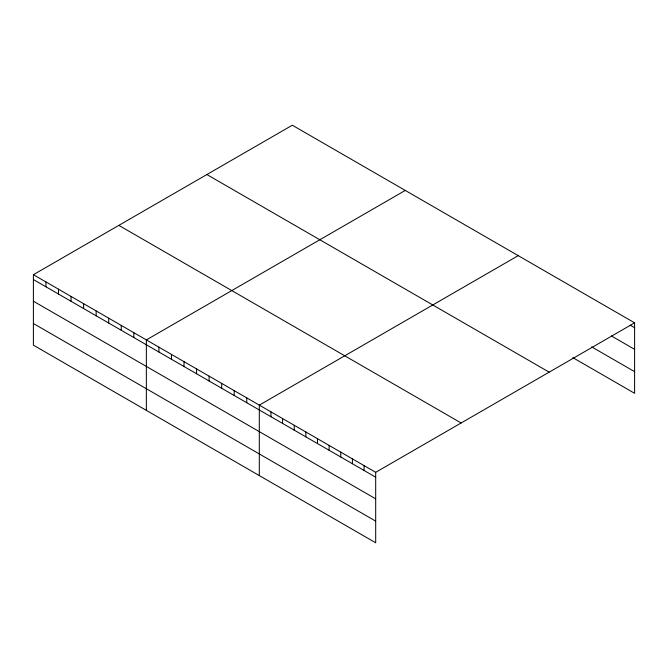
<?xml version="1.0" encoding="UTF-8"?>
<svg xmlns="http://www.w3.org/2000/svg" width="668" height="668" viewBox="0 0 668 668"><rect width="100%" height="100%" fill="white"/><g stroke="black" fill="none" stroke-linecap="round" stroke-linejoin="round"><path stroke-width="1" d="M572.827 357.639L634.6 393.302L634.6 322.836L292.308 125.217L33.4 274.698L33.4 345.164L375.692 542.783L375.692 472.318L33.4 274.698M405.267 190.43L146.359 339.912L146.359 410.377M518.218 255.644L259.309 405.125L259.309 475.591M375.692 472.318L634.6 322.836M630.124 325.116L634.6 327.704M611.32 335.912L634.6 349.347M591.631 346.851L634.6 371.659M206.871 174.54L549.163 372.168M118.837 225.366L461.129 422.986M33.4 279.558L375.692 477.177M33.4 301.21L375.692 498.829M33.4 323.512L375.692 521.132M364.052 465.596L364.052 470.464M352.42 458.874L352.42 463.742M340.78 452.161L340.78 457.021M329.14 445.439L329.14 450.307M317.5 438.717L317.5 443.585M305.861 432.004L305.861 436.864M294.229 425.282L294.229 430.142M282.589 418.56L282.589 423.428M270.949 411.839L270.949 416.707M246.759 397.877L246.759 402.746M234.209 390.63L234.209 395.498M221.659 383.382L221.659 388.25M209.109 376.142L209.109 381.002M196.559 368.895L196.559 373.754M184.009 361.647L184.009 366.515M171.459 354.399L171.459 359.267M158.909 347.151L158.909 352.019M133.809 332.664L133.809 337.524M121.259 325.416L121.259 330.284M108.7 318.168L108.7 323.036M96.15 310.921L96.15 315.789M83.6 303.681L83.6 308.541M71.05 296.433L71.05 301.293M58.5 289.186L58.5 294.054M45.95 281.938L45.95 286.806"/></g></svg>
